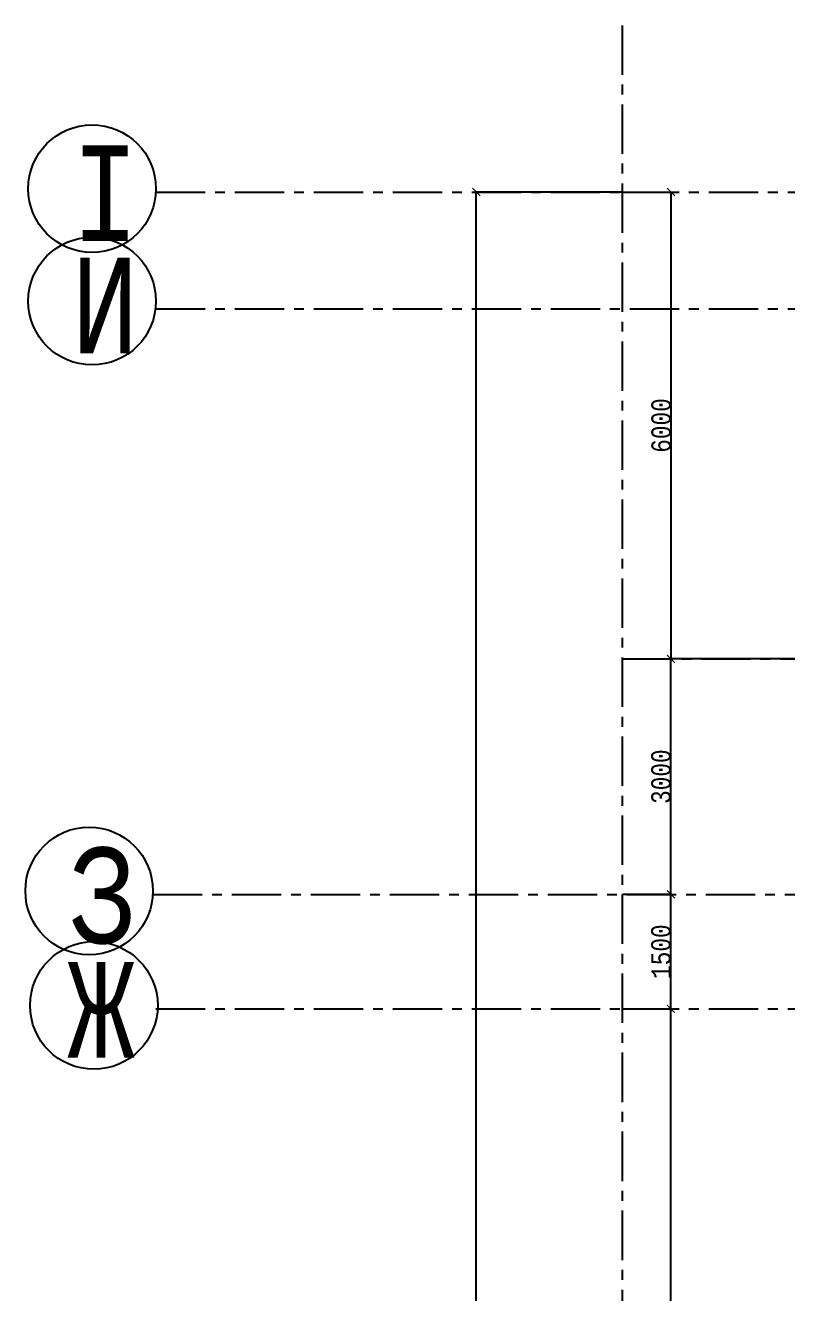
# Model space of a CAD drawing. Header units: millimetres. Extents: x -689206 to 4969298, y -1019800 to 703299.
# Drawn here: x 345450 to 355255, y -63803 to -47496 of the extents above; entities that cross this region are included whole.
import ezdxf

# ---------------------------------------------------------------- set-up
doc = ezdxf.new("R2010")
doc.units = ezdxf.units.MM
doc.linetypes.add('JIS_02_4.0', pattern=[5.5, 4, -1.5])
doc.linetypes.add('осеваяX2', pattern=[101.6, 63.5, -12.7, 12.7, -12.7])
doc.layers.add('сваи', color=7, linetype='JIS_02_4.0', lineweight=30)
doc.layers.add('стены', color=7, linetype='Continuous', lineweight=20)
doc.layers.add('сетка', color=104, linetype='Continuous')
doc.styles.add('Аннотативный', font='isocteur.ttf', dxfattribs={"width": 0.7, "height": 250})
doc.dimstyles.new('Аннотативный', dxfattribs={"dimscale": 0, "dimtxt": 250, "dimasz": 100, "dimexe": 1.25, "dimexo": 0.625, "dimtad": 1, "dimdec": 0, "dimtxsty": 'Аннотативный', "dimblk": 'ARCHTICK', "dimcen": 2.5, "dimadec": 0, "dimazin": 0, "dimtfac": 1, "dimtdec": 0, "dimtmove": 0, "dimatfit": 3, "dimfxl": 1, "dimarcsym": 0})

# ---------------------------------------------------------------- blocks, each defined once
blk = doc.blocks.new('_ArchTick')
at = {"color": 0, "linetype": 'ByBlock', "const_width": 0.15}
blk.add_lwpolyline([(-0.5, -0.5), (0.5, 0.5)], dxfattribs=at)
blk = doc.blocks.new('*D1877')
at = {"layer": 'Defpoints', "color": 0, "linetype": 'ByBlock', "lineweight": 20, "ltscale": 35, "transparency": 16777216}
for p in [(353128, -60142), (353751, -60142), (353128, -76694)]:
    blk.add_point(p, dxfattribs=at)
at = {"layer": 'сваи', "color": 0, "linetype": 'ByBlock', "lineweight": -2, "ltscale": 35, "transparency": 16777216}
for p, q in [((353129, -60142), (353753, -60142)), ((353751, -76694), (353751, -60142)), ((353129, -76694), (353753, -76694))]:
    blk.add_line(p, q, dxfattribs=at)
at = {"layer": 'сваи', "color": 0, "linetype": 'ByBlock', "lineweight": -2, "ltscale": 35, "transparency": 16777216, "xscale": 100, "yscale": 100, "zscale": 100}
for p, rotation in [((353751, -60142), 90), ((353751, -76694), 270)]:
    blk.add_blockref('_ArchTick', p, dxfattribs=dict(at, rotation=rotation))
at = {"layer": 'сваи', "color": 0, "linetype": 'ByBlock', "lineweight": 20, "ltscale": 35, "transparency": 16777216, "insert": (353626, -68418), "char_height": 250, "attachment_point": 5, "rotation": 90, "style": 'Аннотативный'}
blk.add_mtext('16500', dxfattribs=at)
blk = doc.blocks.new('*D1878')
at = {"layer": 'Defpoints', "color": 0, "linetype": 'ByBlock', "lineweight": 20, "ltscale": 35, "transparency": 16777216}
for p in [(353128, -58669), (353753, -58669), (353128, -60142)]:
    blk.add_point(p, dxfattribs=at)
at = {"layer": 'сваи', "color": 0, "linetype": 'ByBlock', "lineweight": -2, "ltscale": 35, "transparency": 16777216}
for p, q in [((353129, -58669), (353754, -58669)), ((353753, -60142), (353753, -58669)), ((353129, -60142), (353754, -60142))]:
    blk.add_line(p, q, dxfattribs=at)
at = {"layer": 'сваи', "color": 0, "linetype": 'ByBlock', "lineweight": -2, "ltscale": 35, "transparency": 16777216, "xscale": 100, "yscale": 100, "zscale": 100}
for p, rotation in [((353753, -58669), 90), ((353753, -60142), 270)]:
    blk.add_blockref('_ArchTick', p, dxfattribs=dict(at, rotation=rotation))
at = {"layer": 'сваи', "color": 0, "linetype": 'ByBlock', "lineweight": 20, "ltscale": 35, "transparency": 16777216, "insert": (353627, -59406), "char_height": 250, "attachment_point": 5, "rotation": 90, "style": 'Аннотативный'}
blk.add_mtext('1500', dxfattribs=at)
blk = doc.blocks.new('*D1879')
at = {"layer": 'Defpoints', "color": 0, "linetype": 'ByBlock', "lineweight": 20, "ltscale": 35, "transparency": 16777216}
for p in [(353754, -55642), (358629, -55642), (353128, -58669)]:
    blk.add_point(p, dxfattribs=at)
at = {"layer": 'сваи', "color": 0, "linetype": 'ByBlock', "lineweight": -2, "ltscale": 35, "transparency": 16777216}
for p, q in [((358628, -55642), (353753, -55642)), ((353754, -58669), (353754, -55642)), ((353129, -58669), (353755, -58669))]:
    blk.add_line(p, q, dxfattribs=at)
at = {"layer": 'сваи', "color": 0, "linetype": 'ByBlock', "lineweight": -2, "ltscale": 35, "transparency": 16777216, "xscale": 100, "yscale": 100, "zscale": 100}
for p, rotation in [((353754, -55642), 90), ((353754, -58669), 270)]:
    blk.add_blockref('_ArchTick', p, dxfattribs=dict(at, rotation=rotation))
at = {"layer": 'сваи', "color": 0, "linetype": 'ByBlock', "lineweight": 20, "ltscale": 35, "transparency": 16777216, "insert": (353628, -57156), "char_height": 250, "attachment_point": 5, "rotation": 90, "style": 'Аннотативный'}
blk.add_mtext('3000', dxfattribs=at)
blk = doc.blocks.new('*D1880')
at = {"layer": 'Defpoints', "color": 0, "linetype": 'ByBlock', "lineweight": 20, "ltscale": 35, "transparency": 16777216}
for p in [(353128, -49640), (353755, -49640), (353128, -55642)]:
    blk.add_point(p, dxfattribs=at)
at = {"layer": 'сваи', "color": 0, "linetype": 'ByBlock', "lineweight": -2, "ltscale": 35, "transparency": 16777216}
for p, q in [((353129, -49640), (353756, -49640)), ((353755, -55642), (353755, -49640)), ((353129, -55642), (353756, -55642))]:
    blk.add_line(p, q, dxfattribs=at)
at = {"layer": 'сваи', "color": 0, "linetype": 'ByBlock', "lineweight": -2, "ltscale": 35, "transparency": 16777216, "xscale": 100, "yscale": 100, "zscale": 100}
for p, rotation in [((353755, -49640), 90), ((353755, -55642), 270)]:
    blk.add_blockref('_ArchTick', p, dxfattribs=dict(at, rotation=rotation))
at = {"layer": 'сваи', "color": 0, "linetype": 'ByBlock', "lineweight": 20, "ltscale": 35, "transparency": 16777216, "insert": (353629, -52641), "char_height": 250, "attachment_point": 5, "rotation": 90, "style": 'Аннотативный'}
blk.add_mtext('6000', dxfattribs=at)
blk = doc.blocks.new('*D1889')
at = {"layer": 'Defpoints', "color": 0, "linetype": 'ByBlock', "lineweight": 20, "ltscale": 35, "transparency": 16777216}
for p in [(351250, -49640), (353128, -49640), (353128, -91644)]:
    blk.add_point(p, dxfattribs=at)
at = {"layer": 'сваи', "color": 0, "linetype": 'ByBlock', "lineweight": -2, "ltscale": 35, "transparency": 16777216}
for p, q in [((353127, -49640), (351249, -49640)), ((351250, -91644), (351250, -49640)), ((353127, -91644), (351249, -91644))]:
    blk.add_line(p, q, dxfattribs=at)
at = {"layer": 'сваи', "color": 0, "linetype": 'ByBlock', "lineweight": -2, "ltscale": 35, "transparency": 16777216, "xscale": 100, "yscale": 100, "zscale": 100}
for p, rotation in [((351250, -49640), 90), ((351250, -91644), 270)]:
    blk.add_blockref('_ArchTick', p, dxfattribs=dict(at, rotation=rotation))
at = {"layer": 'сваи', "color": 0, "linetype": 'ByBlock', "lineweight": 20, "ltscale": 35, "transparency": 16777216, "insert": (351124, -70642), "char_height": 250, "attachment_point": 5, "rotation": 90, "style": 'Аннотативный'}
blk.add_mtext('42000', dxfattribs=at)

msp = doc.modelspace()

# ---------------------------------------------------------------- linework, layer by layer
at = {"layer": 'сетка'}
for centre in [(346308.6, -49596.2), (346308.6, -51041.8), (346270.7, -58625.7), (346331.3, -60098.2)]:
    msp.add_circle(centre, 820.6, dxfattribs=at)
at = {"layer": 'стены', "linetype": 'осеваяX2', "lineweight": 25, "ltscale": 10}
for p, q in [((353128, -47496.5), (353128, -91644)), ((347128, -49639.9), (369846.1, -49639.9)), ((347128, -51139.9), (419128, -51139.9)), ((353128, -55642), (419278, -55642)), ((347090.1, -58669.4), (418992.4, -58669.4)), ((347128, -60142), (419278, -60142))]:
    msp.add_line(p, q, dxfattribs=at)

# ---------------------------------------------------------------- texts
at = {"layer": 'сетка', "color": 0, "char_height": 1230.9, "width": 181.646, "attachment_point": 1, "style": 'Аннотативный'}
for s, insert in [('І', (346044.3, -49038.1)), ('И', (346044.3, -50483.7)), ('З', (346006.4, -58067.5)), ('Ж', (345991.3, -59540.1))]:
    msp.add_mtext(s, dxfattribs=dict(at, insert=insert))

# ---------------------------------------------------------------- dimensions: what is measured, and where the dimension line sits
at = {"layer": 'сваи', "linetype": 'ByBlock', "lineweight": 20, "ltscale": 35}
for base, p1, p2, text, picture, middle in [((351250, -49639.9), (353128, -91644), (353128, -49639.9), '42000', '*D1889', (351124.4, -70642)), ((353755, -49639.9), (353128, -55642), (353128, -49639.9), '6000', '*D1880', (353629.4, -52641)), ((353753.8, -55642), (353128, -58669.4), (358629.1, -55642), '3000', '*D1879', (353628.1, -57155.7)), ((353752.5, -58669.4), (353128, -60142), (353128, -58669.4), '1500', '*D1878', (353626.9, -59405.7)), ((353751.3, -60142), (353128, -76694), (353128, -60142), '16500', '*D1877', (353625.6, -68418))]:
    dim = msp.add_linear_dim(base=base, p1=p1, p2=p2, angle=90, text=text, dimstyle='Аннотативный', dxfattribs=at)
    dim.commit()
    dim.dimension.update_dxf_attribs({"geometry": picture, "text_midpoint": middle})

doc.saveas('drawing.dxf')
